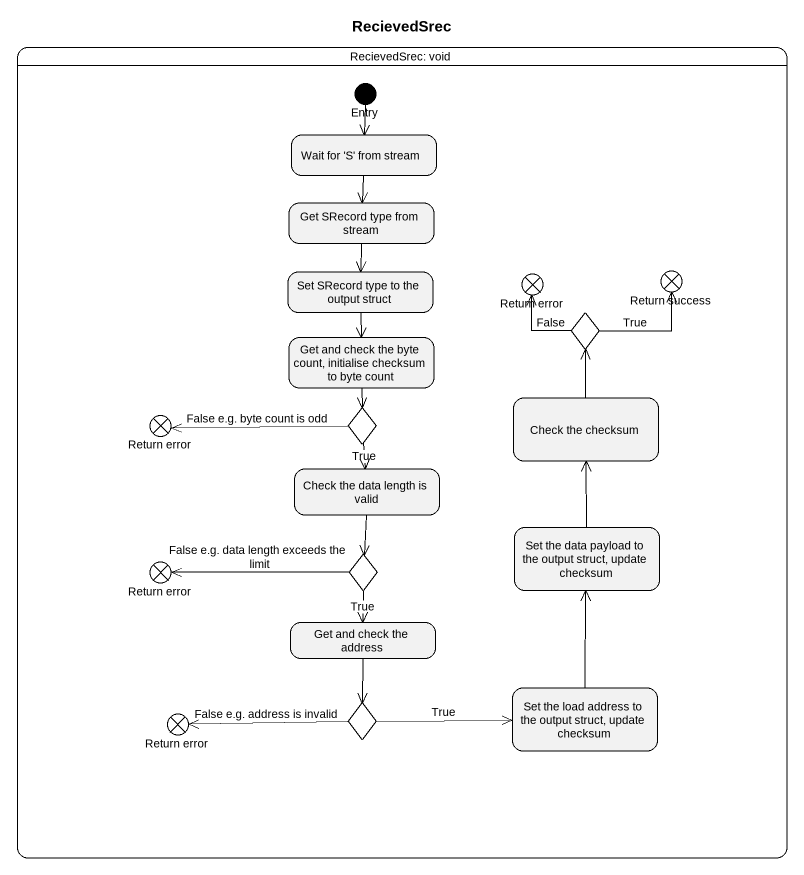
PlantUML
@startuml
title RecievedSrec
hide empty description
state "RecievedSrec: void" as RecievedSrec_void {
  state Entry <<start>>
  state "Wait for 'S' from stream" as Wait_for_S_from_stream
  state "Get SRecord type from stream" as Get_SRecord_type_from_stream
  state "Set SRecord type to the output struct" as Set_SRecord_type_to_the
  state "Return error" as Return_error <<end>>
  state "Return success" as Return_success <<end>>
  state "Get and check the byte count, initialise checksum to byte count" as Get_and_check_the_byte
  state choice1 <<choice>>
  state "Check the checksum" as Check_the_checksum
  state "Return error" as Return_error_2 <<end>>
  state choice2 <<choice>>
  state "Check the data length is valid" as Check_the_data_length_is
  state "Set the data payload to the output struct, update checksum" as Set_the_data_payload_to_the
  state "Return error" as Return_error_3 <<end>>
  state choice3 <<choice>>
  state "Get and check the address" as Get_and_check_the_address
  state "Set the load address to the output struct, update checksum" as Set_the_load_address_to_the
  state "Return error" as Return_error_4 <<end>>
  state choice4 <<choice>>
}
Entry --> Wait_for_S_from_stream
Wait_for_S_from_stream --> Get_SRecord_type_from_stream
Get_SRecord_type_from_stream --> Set_SRecord_type_to_the
Set_SRecord_type_to_the --> Get_and_check_the_byte
Get_and_check_the_byte --> choice2
choice1 -up-> Return_error : False
choice1 -right-> Return_success : True
Check_the_checksum -up-> choice1
choice2 -left-> Return_error_2 : False e.g. byte count is odd
choice2 --> Check_the_data_length_is : True
Check_the_data_length_is --> choice3
Set_the_data_payload_to_the -up-> Check_the_checksum
choice3 -left-> Return_error_3 : False e.g. data length exceeds the limit
choice3 --> Get_and_check_the_address : True
Get_and_check_the_address --> choice4
Set_the_load_address_to_the -up-> Set_the_data_payload_to_the
choice4 -right-> Set_the_load_address_to_the : True
choice4 -left-> Return_error_4 : False e.g. address is invalid
@enduml
